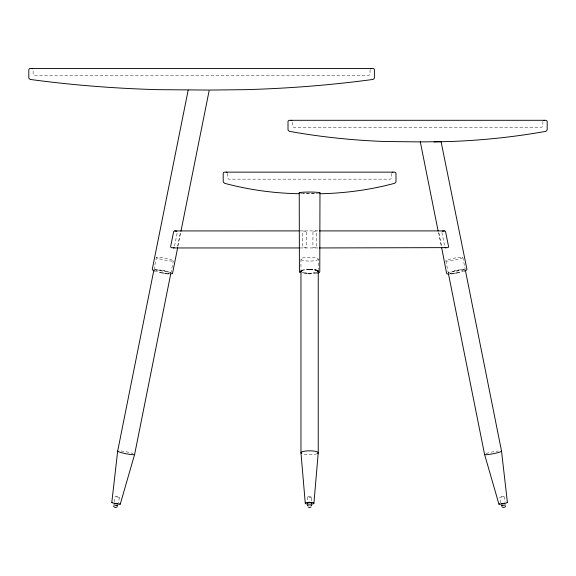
<?xml version="1.0" encoding="UTF-8"?>
<svg xmlns="http://www.w3.org/2000/svg" width="576" height="576" viewBox="0 0 576 576"><rect width="100%" height="100%" fill="white"/><g stroke="black" fill="none" stroke-linecap="round" stroke-linejoin="round"><path stroke-width="0.43" stroke-dasharray="2.88 2.16" d="M308.47 273.355L303.487 272.729L309.6 273.37L316.454 272.534L312.905 273.146M169.812 272.326L170.287 272.606L169.805 272.398M169.207 272.095L165.758 271.094L166.745 271.354M163.613 270.677L164.7 270.922L154.613 269.496M153.95 269.669L156.398 257.458M114.084 502.07L115.186 496.548L117.331 496.721L119.426 497.383L118.318 502.913M174.564 245.988L177.257 232.517M170.878 273.154L173.34 260.827M177.703 246.334L180.562 232.02M177.862 245.988L180.562 232.517M162.526 270.382L155.765 269.424M312.977 232.078L312.898 246.83A1.231 1.138 -56.5 0 0 313.524 247.853L315.965 247.622A1.246 0.914 -75.6 0 0 316.62 246.334L316.606 231.804A1.368 1.001 -75.6 0 0 315.965 230.94L313.524 231.35A1.382 1.274 -56.5 0 0 312.977 232.078M500.882 502.913L499.774 497.383L501.869 496.721L504.014 496.548L505.116 502.07M504.014 496.548L499.774 497.383M448.358 272.894L448.906 272.534L448.56 272.729M119.426 497.383L115.186 496.548M448.913 272.606L449.388 272.326M316.462 272.606L317.081 272.326M457.798 270.238L458.892 270.05L449.993 272.095M451.404 272.03L464.45 269.741M456.674 270.382L452.455 271.354M316.728 273.348L308.297 273.996L301.601 273.125M458.87 269.978L464.083 269.482L461.873 269.626M308.47 273.276L311.839 273.305M314.784 193.457L303.286 193.414M300.902 193.73L318.298 193.73M299.815 230.904L319.385 230.904M299.902 247.954L319.298 247.954M154.75 269.741L167.796 272.03M464.062 269.41L464.587 269.496M164.714 270.85L165.744 271.174M303.487 272.801L302.119 272.326M170.294 272.534L170.842 272.894M306.223 232.078L306.302 246.83A1.231 1.138 56.5 0 1 305.676 247.853L303.235 247.622A1.246 0.914 75.6 0 1 302.58 246.334L302.594 231.804A1.368 1.001 75.6 0 1 303.235 230.94L305.676 231.35A1.382 1.274 56.5 0 1 306.223 232.078M462.802 257.458A8.64 0.972 -11.3 0 1 450.18 260.827A8.64 0.972 -11.3 0 1 450.014 259.142A8.64 0.972 -11.3 0 1 462.802 257.458L465.25 269.669M441.943 232.517L444.636 245.988M445.86 260.827L448.322 273.154M438.804 232.862L441.497 246.334M438.638 232.517L441.338 245.988M542.88 121.594L542.858 126.259L541.584 127.325L293.616 127.325L292.342 126.259L292.32 121.594M391.68 173.434L391.658 178.099L390.384 179.165L228.816 179.165L227.542 178.099L227.52 173.434M370.08 69.754L370.058 74.419L368.784 75.485L34.416 75.485L33.142 74.419L33.12 69.754M318.24 259.142A8.64 1.944 0 0 1 305.28 260.827A8.64 1.944 0 0 1 305.28 257.458A8.64 1.944 0 0 1 318.24 259.142L318.24 269.611M311.76 496.966A2.16 0.49 0 0 1 308.52 497.383A2.16 0.49 0 0 1 308.52 496.548A2.16 0.49 0 0 1 311.76 496.966L311.76 501.178M307.44 496.966L307.44 501.178M300.96 259.142L300.96 269.611M317.081 453.744A8.64 1.944 0 0 1 302.119 453.744M486.274 453.514A8.64 0.972 -11.3 0 1 498.139 450.972M121.061 450.972A8.64 0.972 11.3 0 1 132.926 453.514M159.631 258.89A8.64 0.972 11.3 0 0 173.261 260.942A8.64 0.972 11.3 0 0 161.712 257.602A8.64 0.972 11.3 0 0 159.631 258.89"/><path stroke-width="0.86" d="M308.47 269.424C301.493 269.597 317.83 269.496 310.73 269.496M177.61 247.442L177.624 247.954L177.595 247.356M441.605 247.356L446.602 273.37L447.257 273.924L449.136 273.996M302.746 270.166L304.337 269.806M301.615 270.605L301.025 271.174L302.119 270.382M313.92 503.28L318.24 452.772L318.24 270.799M111.802 502.438L117.67 451.087L153.756 270.662M441.583 247.853L441.59 247.442M170.705 274.032L134.618 454.45L120.276 504.122M177.624 247.867L172.498 273.571M180.958 231.235L209.261 90.058L157.766 89.662C115.063 88.466 72.418 85.154 30.089 79.423L28.822 78.192L28.8 69.754L29.261 68.76L30.096 68.458L373.104 68.458L373.939 68.76L374.4 69.754L374.378 78.192L373.111 79.423C330.782 85.154 288.137 88.466 245.434 89.662L209.988 90.05M301.032 271.094L301.025 271.678M318.168 271.606L318.168 271.094L317.952 271.93M505.375 506.578L505.627 506.074M319.781 271.922L319.968 192.83M172.541 273.514L170.064 273.996M319.464 272.268L318.982 272.592M117.245 506.801L115.74 507.535L114.228 507.031M311.076 506.959L309.6 507.542L308.124 506.959M370.541 68.76L371.376 68.458M392.141 172.44L392.976 172.138M543.341 120.6L544.176 120.298M504.972 507.031L503.46 507.535L501.955 506.801M118.159 503.698L117.079 503.698M442.354 231.235L444.6 230.933A1.368 1.282 61 0 1 445.594 231.804L448.517 246.334A1.246 1.166 61 0 1 447.941 247.622L319.298 247.954M301.615 270.677L302.112 270.454M502.063 505.512L501.458 505.807L505.404 504.9M317.599 273.125L318.334 272.88M463.874 271.181L466.43 270.144L466.949 269.402L441.079 141.674M462.024 271.174L462.852 270.922M504.67 503.15L503.179 503.525M319.234 193.111L319.615 193.025A10.627 0.72 -1.3 0 0 319.176 192.578L317.822 192.384A10.433 1.094 -1.2 0 0 314.784 192.168L313.567 192.118A10.31 1.094 -0.4 0 0 309.6 192.06A10.31 1.094 0.4 0 0 305.633 192.118L304.416 192.168A10.433 1.094 1.2 0 0 301.378 192.384L300.024 192.578A10.627 0.72 1.3 0 0 299.585 193.025L299.966 193.111M459.504 272.347L455.681 273.139M298.915 230.904L174.6 230.933A1.368 1.282 -61 0 0 173.606 231.804L170.683 246.334A1.246 1.166 -61 0 0 171.259 247.622L173.693 247.853A1.231 0.914 -71.5 0 0 174.139 247.442M454.421 273.362L450.965 273.845M441.41 141.689L420.307 141.898L438.134 231.019M502.121 503.698L501.041 503.698M113.796 504.9L117.742 505.807L117.137 505.512M450.115 273.355L450.857 273.305M320.566 193.73C345.593 193.226 370.57 189.785 394.74 183.262L395.978 181.872L396 173.434L395.539 172.44L394.704 172.138L224.496 172.138L223.661 172.44L223.2 173.434L223.222 181.872L224.46 183.262C248.63 189.785 273.607 193.226 298.634 193.73M434.11 141.89L450.475 141.502C482.472 140.306 514.404 137.002 545.918 131.314L547.178 130.032L547.2 121.594L546.898 120.758L545.904 120.298L289.296 120.298L288.302 120.758L288 121.594L288.022 130.032L289.282 131.314C320.796 137.002 352.728 140.306 384.725 141.502L419.746 141.89M420.696 141.898L420.307 141.898M188.186 90.058L152.258 269.33L152.77 270.144L155.326 271.181M319.385 230.904L444.391 230.904M173.318 247.954L299.009 247.954M174.809 230.904L176.846 231.235M168.343 273.305L169.085 273.355M31.824 68.458L32.659 68.76M291.024 120.298L291.859 120.6M226.224 172.138L227.059 172.44M168.235 273.845L164.779 273.362M445.882 247.954L445.507 247.853A1.231 0.914 71.5 0 1 445.061 247.442M163.519 273.139L159.696 272.347M314.863 269.806L316.462 270.238L314.863 269.878M116.021 503.525L114.53 503.15M156.348 270.922L157.176 271.174M317.081 270.382L317.952 270.922L317.585 270.677M300.218 272.592L299.736 272.268M299.419 271.922L299.232 192.83M113.573 506.074L113.825 506.578M498.924 504.122L484.582 454.45L448.495 274.032M465.444 270.662L501.53 451.087L507.398 502.438M305.28 503.28L300.96 452.772L300.96 270.799M307.728 505.627A2.16 0.49 0 0 1 309.6 504.9A2.16 0.49 0 0 1 311.472 505.627M307.728 503.525A2.16 0.49 0 0 1 309.6 502.79A2.16 0.49 0 0 1 311.472 503.525M301.615 453.514A8.64 1.944 0 0 1 309.6 450.828A8.64 1.944 0 0 1 317.585 453.514M307.944 504.18A4.32 0.972 0 0 1 306.173 502.69A4.32 0.972 0 0 1 313.027 502.69A4.32 0.972 0 0 1 311.256 504.18M501.444 450.972A8.64 0.972 -11.3 0 1 493.15 453.744A8.64 0.972 -11.3 0 1 484.639 454.313M507.24 502.337A4.32 0.49 -11.3 0 1 502.654 503.87A4.32 0.49 -11.3 0 1 499.464 503.762M134.561 454.313A8.64 0.972 11.3 0 1 126.05 453.744A8.64 0.972 11.3 0 1 117.756 450.972M119.736 503.762A4.32 0.49 11.3 0 1 116.546 503.87A4.32 0.49 11.3 0 1 111.96 502.337"/></g></svg>
